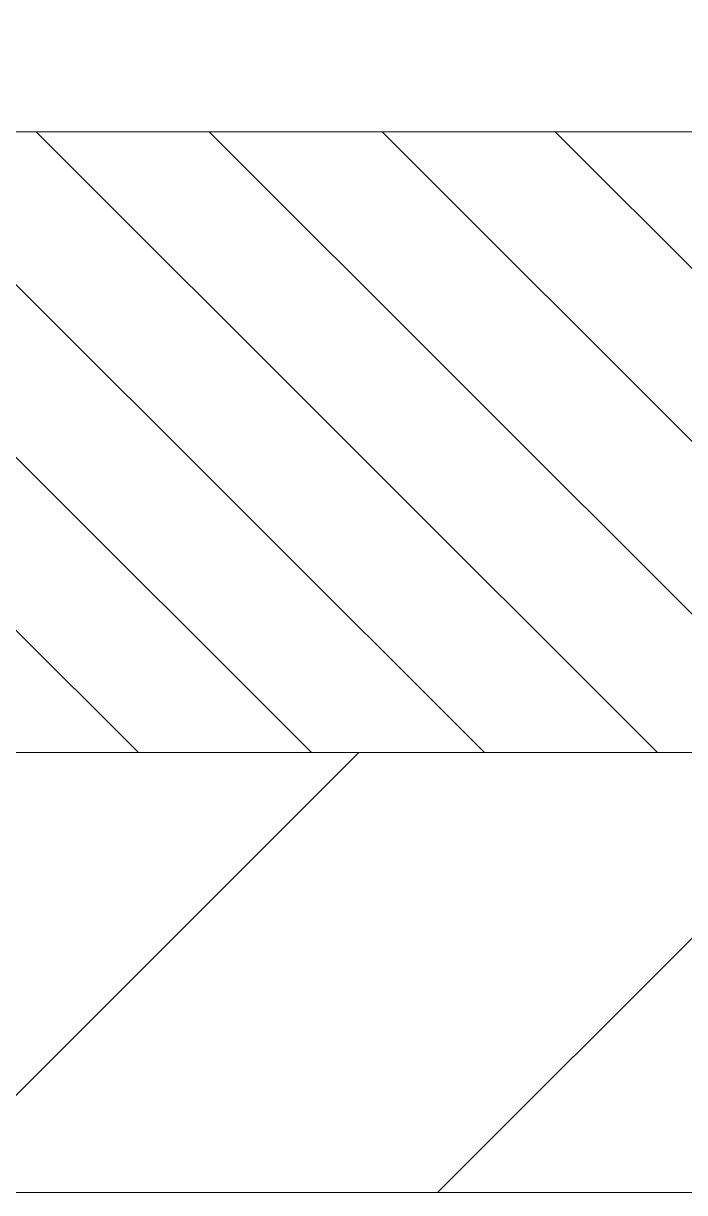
# Model space of a CAD drawing. Extents: x 174420 to 213214, y -41877 to -13498.
# Drawn here: x 184751.4 to 184832.5, y -25820.1 to -25676.6 of the extents above; entities that cross this region are included whole.
import ezdxf

# ---------------------------------------------------------------- set-up
doc = ezdxf.new("R2010")
doc.units = 0
doc.header["$LTSCALE"] = 500
doc.header["$MEASUREMENT"] = 0
doc.layers.get('0').update_dxf_attribs({"linetype": 'CONTINUOUS', "lineweight": 9})
doc.layers.add('COTAS', color=2, linetype='CONTINUOUS', lineweight=9)
doc.layers.add('FIBRA', color=3, linetype='CONTINUOUS', lineweight=20)

# ---------------------------------------------------------------- blocks, each defined once
blk = doc.blocks.new('*X8')
at = {"color": 0}
for p, q in [((-1339.71, 2877.66), (-1403.21, 2941.16)), ((-1322.03, 2877.66), (-1385.53, 2941.16)), ((-1304.35, 2877.66), (-1367.85, 2941.16)), ((-1286.67, 2877.66), (-1350.17, 2941.16)), ((-1357.38, 2877.66), (-1405.81, 2926.09)), ((-1375.06, 2877.66), (-1405.81, 2908.41)), ((-1392.74, 2877.66), (-1405.81, 2890.73))]:
    blk.add_line(p, q, dxfattribs=at)

msp = doc.modelspace()

# ---------------------------------------------------------------- hatches: boundary and pattern name
at = {"layer": 'COTAS', "linetype": 'Continuous', "lineweight": 9}
h = msp.add_hatch(dxfattribs=at)
h.set_pattern_fill('ANSI31', color=256, scale=360, style=0)
h.set_pattern_definition([(45, (196733.786, -11215.565), (-31.8198, 31.8198), [])])
h.paths.add_polyline_path([(184250.17, -25766.07), (184216.17, -25820.07), (185000.61, -25820.07), (185054.61, -25766.07)])
h.paths.add_polyline_path([(185018.61, -25689.87), (185054.61, -25653.87), (185018.61, -25617.87), (185090.61, -25617.87), (185054.61, -25653.87), (185090.61, -25689.87)])

# ---------------------------------------------------------------- linework, layer by layer
at = {"lineweight": 9}
for p, q in [((184298.15, -25689.87), (185852.77, -25689.87)), ((184250.17, -25766.07), (185804.79, -25766.07))]:
    msp.add_line(p, q, dxfattribs=at)
at = {"layer": 'FIBRA', "lineweight": 9}
msp.add_line((184216.17, -25820.07), (185770.79, -25820.07), dxfattribs=at)

# ---------------------------------------------------------------- block references
at = {"layer": 'COTAS', "lineweight": 9, "xscale": 1.2, "yscale": 1.2, "zscale": 1.2}
msp.add_blockref('*X8', (186436.78, -29219.27), dxfattribs=at)

doc.saveas('drawing.dxf')
